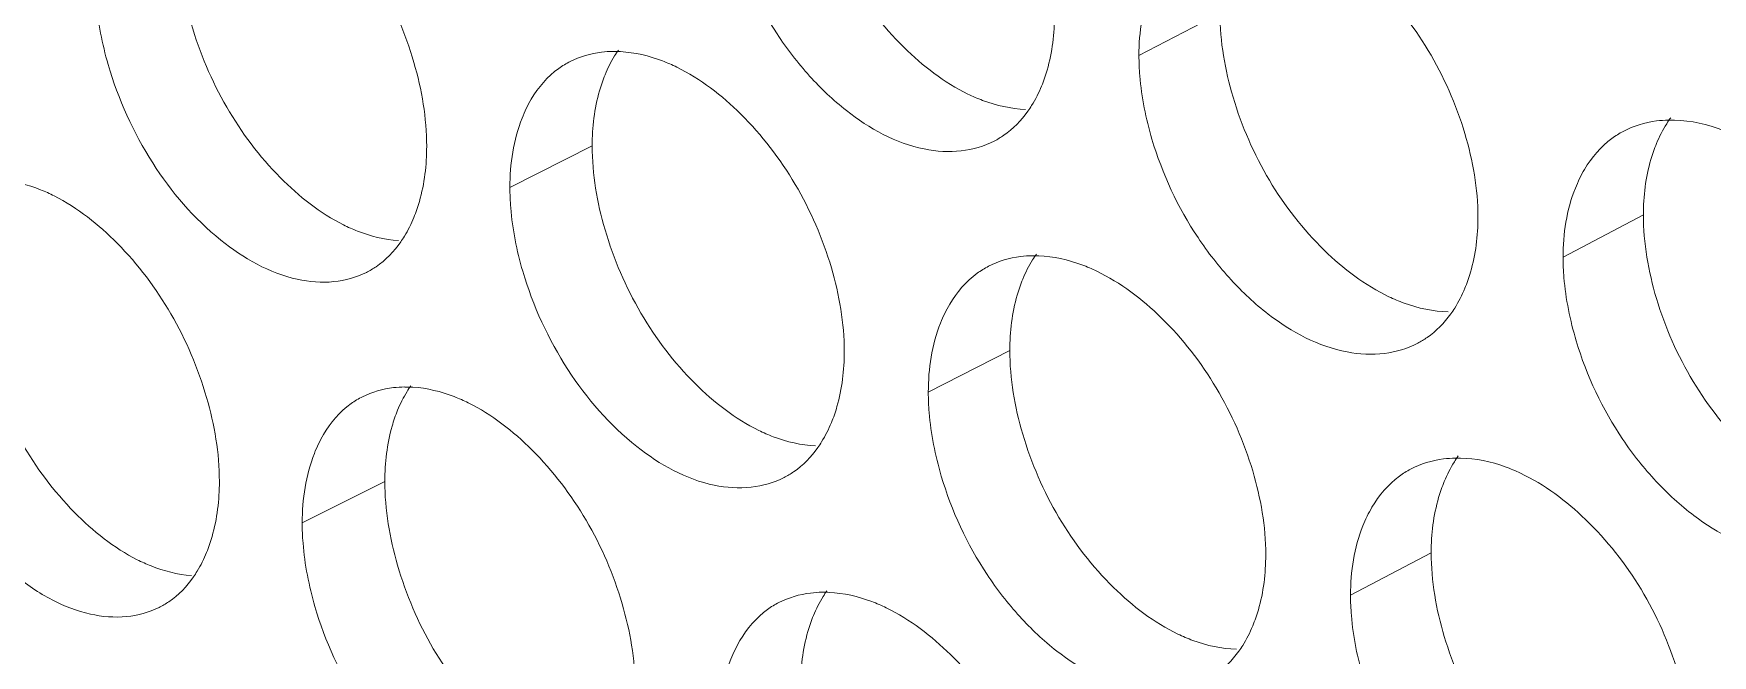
# Model space of a CAD drawing. Header units: millimetres. Extents: x 1177 to 4147, y 93 to 2194.
# Drawn here: x 2580.43 to 2595.5, y 1005.17 to 1010.76 of the extents above; entities that cross this region are included whole.
import ezdxf

# ---------------------------------------------------------------- set-up
doc = ezdxf.new("R2010")
doc.units = ezdxf.units.MM
doc.header["$LTSCALE"] = 0.1
doc.layers.get('0').update_dxf_attribs({"lineweight": 13})
doc.layers.add('标注', color=251, linetype='Continuous', lineweight=9)

# ---------------------------------------------------------------- blocks, each defined once
blk = doc.blocks.new('02')
at = {"layer": '标注'}
for p, q in [((4470.674, 1035.466), (4469.635, 1034.925)), ((4462.624, 1033.765), (4461.569, 1033.232)), ((4476.103, 1032.881), (4475.073, 1032.336)), ((4467.979, 1031.142), (4466.934, 1030.604)), ((4459.965, 1029.461), (4458.906, 1028.93)), ((4473.382, 1028.545), (4472.348, 1028.002))]:
    blk.add_line(p, q, dxfattribs=at)
for centre, radius, start, end in [((4462.906, 1033.499), 1.478, 86.8291, 90.6001), ((4468.29, 1030.858), 1.498, 87.7255, 90.8684), ((4460.232, 1029.204), 1.468, 86.3729, 90.4645), ((4473.723, 1028.243), 1.518, 88.601, 91.1331), ((4465.592, 1026.551), 1.488, 87.2799, 90.7347)]:
    blk.add_arc(centre, radius, start, end, dxfattribs=at)
for points, knots in [([(4465.295, 1038.076), (4465.295, 1037.713), (4465.425, 1036.962), (4465.878, 1035.915), (4466.556, 1035.028), (4467.136, 1034.579), (4467.441, 1034.431)], [0, 0, 0, 0, 0.246671, 0.510955, 0.769257, 1, 1, 1, 1]), ([(4460.502, 1033.76), (4460.502, 1034.123), (4460.373, 1034.875), (4459.923, 1035.923), (4459.251, 1036.813), (4458.677, 1037.267), (4458.374, 1037.418)], [0, 0, 0, 0, 0.246911, 0.511538, 0.769926, 1, 1, 1, 1]), ([(4457.319, 1036.413), (4457.319, 1036.05), (4457.447, 1035.298), (4457.893, 1034.249), (4458.561, 1033.358), (4459.134, 1032.903), (4459.435, 1032.752)], [0, 0, 0, 0, 0.247215, 0.511988, 0.770214, 1, 1, 1, 1]), ([(4464.411, 1036.465), (4464.542, 1036.02), (4464.836, 1035.38), (4465.392, 1034.659), (4465.981, 1034.097), (4466.662, 1033.719), (4467.348, 1033.674), (4467.649, 1033.761), (4467.78, 1033.828)], [0, 0, 0, 0, 0.292621, 0.4365, 0.572692, 0.807081, 0.907102, 1, 1, 1, 1]), ([(4473.982, 1032.851), (4473.982, 1033.214), (4473.849, 1033.965), (4473.388, 1035.009), (4472.699, 1035.892), (4472.112, 1036.337), (4471.804, 1036.484)], [0, 0, 0, 0, 0.246007, 0.509819, 0.768332, 1, 1, 1, 1]), ([(4456.254, 1035.884), (4456.254, 1035.798), (4456.27, 1035.434), (4456.341, 1035.074), (4456.418, 1034.808)], [0, 0, 0, 0, 0.238534, 1, 1, 1, 1]), ([(4469.91, 1036.055), (4469.864, 1035.978), (4469.694, 1035.625), (4469.635, 1035.226), (4469.635, 1034.925)], [0, 0, 0, 0, 0.229116, 1, 1, 1, 1]), ([(4468.386, 1034.533), (4468.414, 1034.6), (4468.516, 1034.894), (4468.553, 1035.208), (4468.553, 1035.446)], [0, 0, 0, 0, 0.233519, 1, 1, 1, 1]), ([(4470.674, 1035.466), (4470.674, 1035.103), (4470.806, 1034.352), (4471.263, 1033.307), (4471.948, 1032.423), (4472.533, 1031.977), (4472.84, 1031.831)], [0, 0, 0, 0, 0.246312, 0.510271, 0.768623, 1, 1, 1, 1]), ([(4456.418, 1034.808), (4456.546, 1034.365), (4456.925, 1033.53), (4457.757, 1032.553), (4458.624, 1032.051), (4459.301, 1031.996), (4459.599, 1032.077), (4459.729, 1032.142)], [0, 0, 0, 0, 0.294207, 0.574275, 0.808437, 0.907868, 1, 1, 1, 1]), ([(4462.342, 1034.849), (4462.291, 1034.823), (4462.09, 1034.701), (4461.932, 1034.516), (4461.842, 1034.363)], [0, 0, 0, 0, 0.242847, 1, 1, 1, 1]), ([(4462.89, 1034.977), (4462.842, 1034.977), (4462.653, 1034.966), (4462.467, 1034.912), (4462.342, 1034.849)], [0, 0, 0, 0, 0.258444, 1, 1, 1, 1]), ([(4462.96, 1034.995), (4462.943, 1034.971), (4462.877, 1034.87), (4462.823, 1034.762), (4462.789, 1034.678)], [0, 0, 0, 0, 0.242682, 1, 1, 1, 1]), ([(4463.709, 1034.776), (4463.649, 1034.805), (4463.42, 1034.906), (4463.171, 1034.965), (4462.988, 1034.975)], [0, 0, 0, 0, 0.266759, 1, 1, 1, 1]), ([(4469.635, 1034.925), (4469.635, 1034.838), (4469.651, 1034.475), (4469.724, 1034.116), (4469.802, 1033.851)], [0, 0, 0, 0, 0.238699, 1, 1, 1, 1]), ([(4462.789, 1034.678), (4462.761, 1034.611), (4462.661, 1034.317), (4462.624, 1034.003), (4462.624, 1033.765)], [0, 0, 0, 0, 0.233133, 1, 1, 1, 1]), ([(4465.857, 1031.128), (4465.857, 1031.49), (4465.726, 1032.242), (4465.272, 1033.288), (4464.593, 1034.176), (4464.014, 1034.626), (4463.709, 1034.776)], [0, 0, 0, 0, 0.246547, 0.510848, 0.769286, 1, 1, 1, 1]), ([(4461.842, 1034.363), (4461.797, 1034.286), (4461.628, 1033.932), (4461.569, 1033.533), (4461.569, 1033.232)], [0, 0, 0, 0, 0.228378, 1, 1, 1, 1]), ([(4467.441, 1034.431), (4467.503, 1034.401), (4467.738, 1034.299), (4467.993, 1034.241), (4468.181, 1034.233)], [0, 0, 0, 0, 0.26673, 1, 1, 1, 1]), ([(4468.21, 1034.21), (4468.227, 1034.234), (4468.295, 1034.337), (4468.351, 1034.447), (4468.386, 1034.533)], [0, 0, 0, 0, 0.242819, 1, 1, 1, 1]), ([(4467.78, 1033.828), (4467.822, 1033.85), (4467.988, 1033.949), (4468.126, 1034.091), (4468.21, 1034.21)], [0, 0, 0, 0, 0.245104, 1, 1, 1, 1]), ([(4475.844, 1033.952), (4475.794, 1033.925), (4475.595, 1033.801), (4475.439, 1033.616), (4475.349, 1033.464)], [0, 0, 0, 0, 0.243618, 1, 1, 1, 1]), ([(4476.424, 1034.097), (4476.373, 1034.096), (4476.173, 1034.081), (4475.975, 1034.022), (4475.844, 1033.952)], [0, 0, 0, 0, 0.258513, 1, 1, 1, 1]), ([(4476.453, 1034.126), (4476.435, 1034.101), (4476.365, 1033.997), (4476.308, 1033.884), (4476.271, 1033.796)], [0, 0, 0, 0, 0.243002, 1, 1, 1, 1]), ([(4477.262, 1033.905), (4477.192, 1033.938), (4476.926, 1034.047), (4476.635, 1034.102), (4476.424, 1034.097)], [0, 0, 0, 0, 0.268167, 1, 1, 1, 1]), ([(4460.338, 1032.848), (4460.365, 1032.915), (4460.466, 1033.209), (4460.502, 1033.522), (4460.502, 1033.76)], [0, 0, 0, 0, 0.233071, 1, 1, 1, 1]), ([(4462.624, 1033.765), (4462.624, 1033.402), (4462.754, 1032.651), (4463.204, 1031.603), (4463.879, 1030.715), (4464.456, 1030.264), (4464.76, 1030.115)], [0, 0, 0, 0, 0.246852, 0.511298, 0.769575, 1, 1, 1, 1]), ([(4469.802, 1033.851), (4469.934, 1033.406), (4470.232, 1032.765), (4470.795, 1032.046), (4471.392, 1031.485), (4472.082, 1031.112), (4472.774, 1031.075), (4473.078, 1031.165), (4473.209, 1031.234)], [0, 0, 0, 0, 0.291742, 0.435347, 0.571412, 0.806086, 0.906551, 1, 1, 1, 1]), ([(4476.271, 1033.796), (4476.243, 1033.729), (4476.14, 1033.435), (4476.103, 1033.12), (4476.103, 1032.881)], [0, 0, 0, 0, 0.233879, 1, 1, 1, 1]), ([(4455.726, 1033.124), (4455.669, 1033.153), (4455.45, 1033.252), (4455.213, 1033.313), (4455.038, 1033.327)], [0, 0, 0, 0, 0.266684, 1, 1, 1, 1]), ([(4475.349, 1033.464), (4475.303, 1033.387), (4475.133, 1033.035), (4475.073, 1032.636), (4475.073, 1032.336)], [0, 0, 0, 0, 0.229607, 1, 1, 1, 1]), ([(4457.844, 1029.461), (4457.844, 1029.824), (4457.715, 1030.575), (4457.268, 1031.625), (4456.598, 1032.516), (4456.027, 1032.972), (4455.726, 1033.124)], [0, 0, 0, 0, 0.247093, 0.511885, 0.770247, 1, 1, 1, 1]), ([(4461.569, 1033.232), (4461.569, 1033.145), (4461.585, 1032.782), (4461.657, 1032.422), (4461.734, 1032.157)], [0, 0, 0, 0, 0.238599, 1, 1, 1, 1]), ([(4460.169, 1032.533), (4460.185, 1032.557), (4460.25, 1032.657), (4460.304, 1032.765), (4460.338, 1032.848)], [0, 0, 0, 0, 0.24264, 1, 1, 1, 1]), ([(4473.813, 1031.938), (4473.841, 1032.005), (4473.944, 1032.299), (4473.982, 1032.613), (4473.982, 1032.851)], [0, 0, 0, 0, 0.233818, 1, 1, 1, 1]), ([(4476.103, 1032.881), (4476.103, 1032.519), (4476.235, 1031.768), (4476.696, 1030.725), (4477.388, 1029.844), (4477.978, 1029.401), (4478.287, 1029.256)], [0, 0, 0, 0, 0.245956, 0.50959, 0.767992, 1, 1, 1, 1]), ([(4459.435, 1032.752), (4459.494, 1032.723), (4459.718, 1032.623), (4459.961, 1032.563), (4460.141, 1032.551)], [0, 0, 0, 0, 0.266679, 1, 1, 1, 1]), ([(4459.729, 1032.142), (4459.772, 1032.164), (4459.942, 1032.264), (4460.083, 1032.411), (4460.169, 1032.533)], [0, 0, 0, 0, 0.244538, 1, 1, 1, 1]), ([(4467.706, 1032.221), (4467.656, 1032.195), (4467.456, 1032.072), (4467.298, 1031.887), (4467.208, 1031.734)], [0, 0, 0, 0, 0.243166, 1, 1, 1, 1]), ([(4468.267, 1032.356), (4468.217, 1032.356), (4468.024, 1032.343), (4467.834, 1032.287), (4467.706, 1032.221)], [0, 0, 0, 0, 0.258469, 1, 1, 1, 1]), ([(4468.32, 1032.378), (4468.303, 1032.354), (4468.236, 1032.252), (4468.18, 1032.142), (4468.145, 1032.056)], [0, 0, 0, 0, 0.242804, 1, 1, 1, 1]), ([(4469.094, 1032.158), (4469.032, 1032.188), (4468.795, 1032.29), (4468.538, 1032.348), (4468.349, 1032.355)], [0, 0, 0, 0, 0.266791, 1, 1, 1, 1]), ([(4475.073, 1032.336), (4475.073, 1032.249), (4475.089, 1031.886), (4475.163, 1031.527), (4475.242, 1031.263)], [0, 0, 0, 0, 0.238766, 1, 1, 1, 1]), ([(4454.685, 1032.121), (4454.685, 1031.758), (4454.813, 1031.006), (4455.256, 1029.956), (4455.921, 1029.064), (4456.491, 1028.607), (4456.791, 1028.456)], [0, 0, 0, 0, 0.247397, 0.512334, 0.770535, 1, 1, 1, 1]), ([(4461.734, 1032.157), (4461.864, 1031.712), (4462.249, 1030.877), (4463.091, 1029.902), (4463.97, 1029.406), (4464.653, 1029.359), (4464.954, 1029.443), (4465.084, 1029.51)], [0, 0, 0, 0, 0.293319, 0.572966, 0.807416, 0.907301, 1, 1, 1, 1]), ([(4468.145, 1032.056), (4468.117, 1031.989), (4468.016, 1031.695), (4467.979, 1031.381), (4467.979, 1031.142)], [0, 0, 0, 0, 0.233432, 1, 1, 1, 1]), ([(4471.261, 1028.52), (4471.261, 1028.883), (4471.129, 1029.634), (4470.671, 1030.679), (4469.985, 1031.563), (4469.401, 1032.011), (4469.094, 1032.158)], [0, 0, 0, 0, 0.246187, 0.510161, 0.768649, 1, 1, 1, 1]), ([(4472.84, 1031.831), (4472.903, 1031.8), (4473.146, 1031.698), (4473.409, 1031.641), (4473.602, 1031.636)], [0, 0, 0, 0, 0.266746, 1, 1, 1, 1]), ([(4473.633, 1031.61), (4473.65, 1031.634), (4473.72, 1031.738), (4473.777, 1031.85), (4473.813, 1031.938)], [0, 0, 0, 0, 0.242949, 1, 1, 1, 1]), ([(4467.208, 1031.734), (4467.163, 1031.657), (4466.993, 1031.304), (4466.934, 1030.905), (4466.934, 1030.604)], [0, 0, 0, 0, 0.22887, 1, 1, 1, 1]), ([(4473.209, 1031.234), (4473.251, 1031.256), (4473.413, 1031.354), (4473.549, 1031.494), (4473.633, 1031.61)], [0, 0, 0, 0, 0.245453, 1, 1, 1, 1]), ([(4465.691, 1030.215), (4465.719, 1030.282), (4465.82, 1030.576), (4465.857, 1030.89), (4465.857, 1031.128)], [0, 0, 0, 0, 0.23337, 1, 1, 1, 1]), ([(4467.979, 1031.142), (4467.979, 1030.78), (4468.109, 1030.029), (4468.564, 1028.983), (4469.246, 1028.097), (4469.828, 1027.65), (4470.134, 1027.502)], [0, 0, 0, 0, 0.246491, 0.510612, 0.768939, 1, 1, 1, 1]), ([(4475.242, 1031.263), (4475.375, 1030.816), (4475.677, 1030.175), (4476.248, 1029.458), (4476.852, 1028.899), (4477.551, 1028.532), (4478.249, 1028.501), (4478.555, 1028.595), (4478.688, 1028.666)], [0, 0, 0, 0, 0.290871, 0.434206, 0.570147, 0.805105, 0.906009, 1, 1, 1, 1]), ([(4453.778, 1030.519), (4453.905, 1030.075), (4454.28, 1029.242), (4455.002, 1028.393), (4455.671, 1027.931), (4456.166, 1027.74), (4456.644, 1027.699), (4456.941, 1027.779), (4457.07, 1027.843)], [0, 0, 0, 0, 0.294183, 0.574014, 0.698487, 0.809259, 0.908301, 1, 1, 1, 1]), ([(4459.679, 1030.547), (4459.628, 1030.522), (4459.426, 1030.4), (4459.268, 1030.214), (4459.178, 1030.061)], [0, 0, 0, 0, 0.242682, 1, 1, 1, 1]), ([(4460.221, 1030.673), (4460.172, 1030.672), (4459.986, 1030.661), (4459.802, 1030.609), (4459.679, 1030.547)], [0, 0, 0, 0, 0.258432, 1, 1, 1, 1]), ([(4460.298, 1030.688), (4460.281, 1030.664), (4460.216, 1030.564), (4460.163, 1030.457), (4460.129, 1030.373)], [0, 0, 0, 0, 0.242625, 1, 1, 1, 1]), ([(4461.036, 1030.469), (4460.977, 1030.498), (4460.751, 1030.598), (4460.506, 1030.658), (4460.325, 1030.67)], [0, 0, 0, 0, 0.266738, 1, 1, 1, 1]), ([(4466.934, 1030.604), (4466.934, 1030.518), (4466.95, 1030.155), (4467.022, 1029.795), (4467.1, 1029.53)], [0, 0, 0, 0, 0.238665, 1, 1, 1, 1]), ([(4460.129, 1030.373), (4460.102, 1030.306), (4460.002, 1030.012), (4459.965, 1029.699), (4459.965, 1029.461)], [0, 0, 0, 0, 0.232984, 1, 1, 1, 1]), ([(4463.174, 1026.816), (4463.174, 1027.178), (4463.043, 1027.93), (4462.592, 1028.978), (4461.916, 1029.866), (4461.339, 1030.319), (4461.036, 1030.469)], [0, 0, 0, 0, 0.246729, 0.511193, 0.769606, 1, 1, 1, 1]), ([(4459.178, 1030.061), (4459.133, 1029.984), (4458.964, 1029.631), (4458.906, 1029.231), (4458.906, 1028.93)], [0, 0, 0, 0, 0.228131, 1, 1, 1, 1]), ([(4464.76, 1030.115), (4464.821, 1030.085), (4465.052, 1029.984), (4465.304, 1029.925), (4465.489, 1029.916)], [0, 0, 0, 0, 0.266716, 1, 1, 1, 1]), ([(4465.517, 1029.895), (4465.534, 1029.919), (4465.601, 1030.02), (4465.656, 1030.13), (4465.691, 1030.215)], [0, 0, 0, 0, 0.242757, 1, 1, 1, 1]), ([(4465.084, 1029.51), (4465.126, 1029.532), (4465.294, 1029.631), (4465.433, 1029.775), (4465.517, 1029.895)], [0, 0, 0, 0, 0.244921, 1, 1, 1, 1]), ([(4473.119, 1029.619), (4473.069, 1029.592), (4472.87, 1029.468), (4472.713, 1029.283), (4472.623, 1029.131)], [0, 0, 0, 0, 0.243471, 1, 1, 1, 1]), ([(4473.693, 1029.76), (4473.642, 1029.759), (4473.444, 1029.745), (4473.249, 1029.687), (4473.119, 1029.619)], [0, 0, 0, 0, 0.258498, 1, 1, 1, 1]), ([(4473.73, 1029.787), (4473.712, 1029.762), (4473.643, 1029.659), (4473.586, 1029.547), (4473.55, 1029.46)], [0, 0, 0, 0, 0.242934, 1, 1, 1, 1]), ([(4474.527, 1029.566), (4474.463, 1029.597), (4474.219, 1029.699), (4473.954, 1029.756), (4473.76, 1029.76)], [0, 0, 0, 0, 0.266809, 1, 1, 1, 1]), ([(4457.68, 1028.549), (4457.707, 1028.616), (4457.807, 1028.91), (4457.844, 1029.223), (4457.844, 1029.461)], [0, 0, 0, 0, 0.232922, 1, 1, 1, 1]), ([(4459.965, 1029.461), (4459.965, 1029.098), (4460.094, 1028.347), (4460.542, 1027.298), (4461.214, 1026.408), (4461.789, 1025.955), (4462.091, 1025.806)], [0, 0, 0, 0, 0.247033, 0.511643, 0.769894, 1, 1, 1, 1]), ([(4467.1, 1029.53), (4467.232, 1029.085), (4467.528, 1028.444), (4468.087, 1027.724), (4468.68, 1027.163), (4469.366, 1026.787), (4470.055, 1026.747), (4470.357, 1026.835), (4470.489, 1026.903)], [0, 0, 0, 0, 0.29218, 0.435922, 0.57205, 0.806581, 0.906826, 1, 1, 1, 1]), ([(4473.55, 1029.46), (4473.522, 1029.393), (4473.42, 1029.098), (4473.382, 1028.784), (4473.382, 1028.545)], [0, 0, 0, 0, 0.23373, 1, 1, 1, 1]), ([(4476.714, 1025.939), (4476.714, 1026.301), (4476.581, 1027.052), (4476.118, 1028.095), (4475.425, 1028.977), (4474.836, 1029.42), (4474.527, 1029.566)], [0, 0, 0, 0, 0.245829, 0.509477, 0.768016, 1, 1, 1, 1]), ([(4472.623, 1029.131), (4472.578, 1029.054), (4472.407, 1028.702), (4472.348, 1028.303), (4472.348, 1028.002)], [0, 0, 0, 0, 0.229361, 1, 1, 1, 1]), ([(4458.906, 1028.93), (4458.906, 1028.843), (4458.921, 1028.48), (4458.993, 1028.12), (4459.07, 1027.854)], [0, 0, 0, 0, 0.238567, 1, 1, 1, 1]), ([(4457.513, 1028.237), (4457.529, 1028.26), (4457.594, 1028.36), (4457.646, 1028.466), (4457.68, 1028.549)], [0, 0, 0, 0, 0.242584, 1, 1, 1, 1]), ([(4473.382, 1028.545), (4473.382, 1028.183), (4473.514, 1027.432), (4473.973, 1026.388), (4474.662, 1025.505), (4475.249, 1025.061), (4475.558, 1024.915)], [0, 0, 0, 0, 0.246134, 0.50993, 0.768307, 1, 1, 1, 1]), ([(4456.791, 1028.456), (4456.849, 1028.427), (4457.069, 1028.327), (4457.309, 1028.266), (4457.486, 1028.253)], [0, 0, 0, 0, 0.266655, 1, 1, 1, 1]), ([(4471.094, 1027.607), (4471.122, 1027.674), (4471.224, 1027.968), (4471.261, 1028.282), (4471.261, 1028.52)], [0, 0, 0, 0, 0.233669, 1, 1, 1, 1]), ([(4457.07, 1027.843), (4457.113, 1027.865), (4457.286, 1027.965), (4457.428, 1028.113), (4457.513, 1028.237)], [0, 0, 0, 0, 0.244338, 1, 1, 1, 1]), ([(4465.018, 1027.907), (4464.967, 1027.881), (4464.767, 1027.759), (4464.609, 1027.573), (4464.519, 1027.42)], [0, 0, 0, 0, 0.243008, 1, 1, 1, 1]), ([(4465.573, 1028.039), (4465.523, 1028.038), (4465.333, 1028.026), (4465.144, 1027.971), (4465.018, 1027.907)], [0, 0, 0, 0, 0.258456, 1, 1, 1, 1]), ([(4465.634, 1028.059), (4465.617, 1028.034), (4465.55, 1027.933), (4465.496, 1027.824), (4465.461, 1027.739)], [0, 0, 0, 0, 0.242742, 1, 1, 1, 1]), ([(4466.395, 1027.839), (4466.334, 1027.869), (4466.101, 1027.97), (4465.849, 1028.028), (4465.662, 1028.037)], [0, 0, 0, 0, 0.266777, 1, 1, 1, 1]), ([(4472.348, 1028.002), (4472.348, 1027.915), (4472.364, 1027.553), (4472.437, 1027.193), (4472.516, 1026.929)], [0, 0, 0, 0, 0.238732, 1, 1, 1, 1]), ([(4459.07, 1027.854), (4459.198, 1027.41), (4459.581, 1026.575), (4460.418, 1025.6), (4461.291, 1025.1), (4461.971, 1025.049), (4462.27, 1025.132), (4462.4, 1025.198)], [0, 0, 0, 0, 0.293762, 0.573619, 0.807925, 0.907583, 1, 1, 1, 1]), ([(4465.461, 1027.739), (4465.433, 1027.672), (4465.332, 1027.378), (4465.295, 1027.064), (4465.295, 1026.826)], [0, 0, 0, 0, 0.233282, 1, 1, 1, 1]), ([(4468.553, 1024.196), (4468.553, 1024.558), (4468.422, 1025.31), (4467.966, 1026.356), (4467.283, 1027.241), (4466.701, 1027.69), (4466.395, 1027.839)], [0, 0, 0, 0, 0.246367, 0.510504, 0.768967, 1, 1, 1, 1]), ([(4470.134, 1027.502), (4470.197, 1027.472), (4470.436, 1027.37), (4470.695, 1027.313), (4470.886, 1027.307)], [0, 0, 0, 0, 0.266739, 1, 1, 1, 1]), ([(4470.915, 1027.282), (4470.933, 1027.306), (4471.002, 1027.409), (4471.058, 1027.52), (4471.094, 1027.607)], [0, 0, 0, 0, 0.242883, 1, 1, 1, 1]), ([(4464.519, 1027.42), (4464.474, 1027.343), (4464.304, 1026.99), (4464.246, 1026.591), (4464.246, 1026.29)], [0, 0, 0, 0, 0.228624, 1, 1, 1, 1]), ([(4470.489, 1026.903), (4470.53, 1026.925), (4470.694, 1027.024), (4470.831, 1027.164), (4470.915, 1027.282)], [0, 0, 0, 0, 0.245281, 1, 1, 1, 1])]:
    blk.add_open_spline(points, degree=3, knots=knots, dxfattribs=at)

msp = doc.modelspace()

# ---------------------------------------------------------------- block references
at = {"xscale": 0.7, "yscale": 0.7, "zscale": 0.7}
msp.add_blockref('02', (-538.391, 286.112), dxfattribs=at)

doc.saveas('drawing.dxf')
